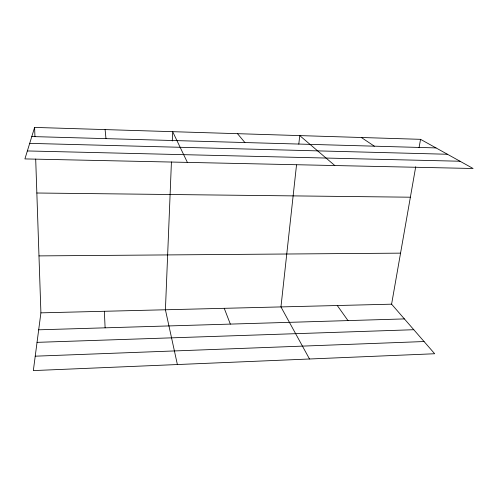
<?xml version="1.0" encoding="UTF-8"?>
<svg xmlns="http://www.w3.org/2000/svg" width="498" height="498" viewBox="0 0 498 498"><rect width="100%" height="100%" fill="white"/><g stroke="black" fill="none" stroke-linecap="round" stroke-linejoin="round"><path stroke-width="0.75" d="M171.43 161.925L165.417 309.768L177.381 364.542M172.283 140.984L172.663 131.677L187.379 162.392M296.522 164.969L280.953 306.917L309.507 359.002M298.812 144.103L299.746 135.599L334.818 165.541M40.911 312.85L33.341 370.587L434.673 353.748L391.596 304.178L40.911 312.85L35.694 159.055M391.596 304.178L415.724 166.743M419.067 147.707L420.536 139.328L34.617 127.413L24.9 158.918L473.1 168.498L420.536 139.328M35.227 356.182L424.066 341.541M37.045 342.35L413.788 329.72M38.688 329.807L404.401 318.913M38.981 255.897L400.554 253.146M36.846 193.006L410.377 197.202M27.359 150.95L460.015 161.234M29.693 143.368L447.434 154.256M31.797 136.552L436.005 147.912M361.349 137.498L374.334 146.182M237.49 133.676L244.904 142.54M337.283 305.523L347.996 320.594M224.243 308.318L230.331 324.098M105.097 129.592L105.987 138.637M104.35 311.281L105.115 327.833M34.617 127.413L34.935 136.676"/></g></svg>
